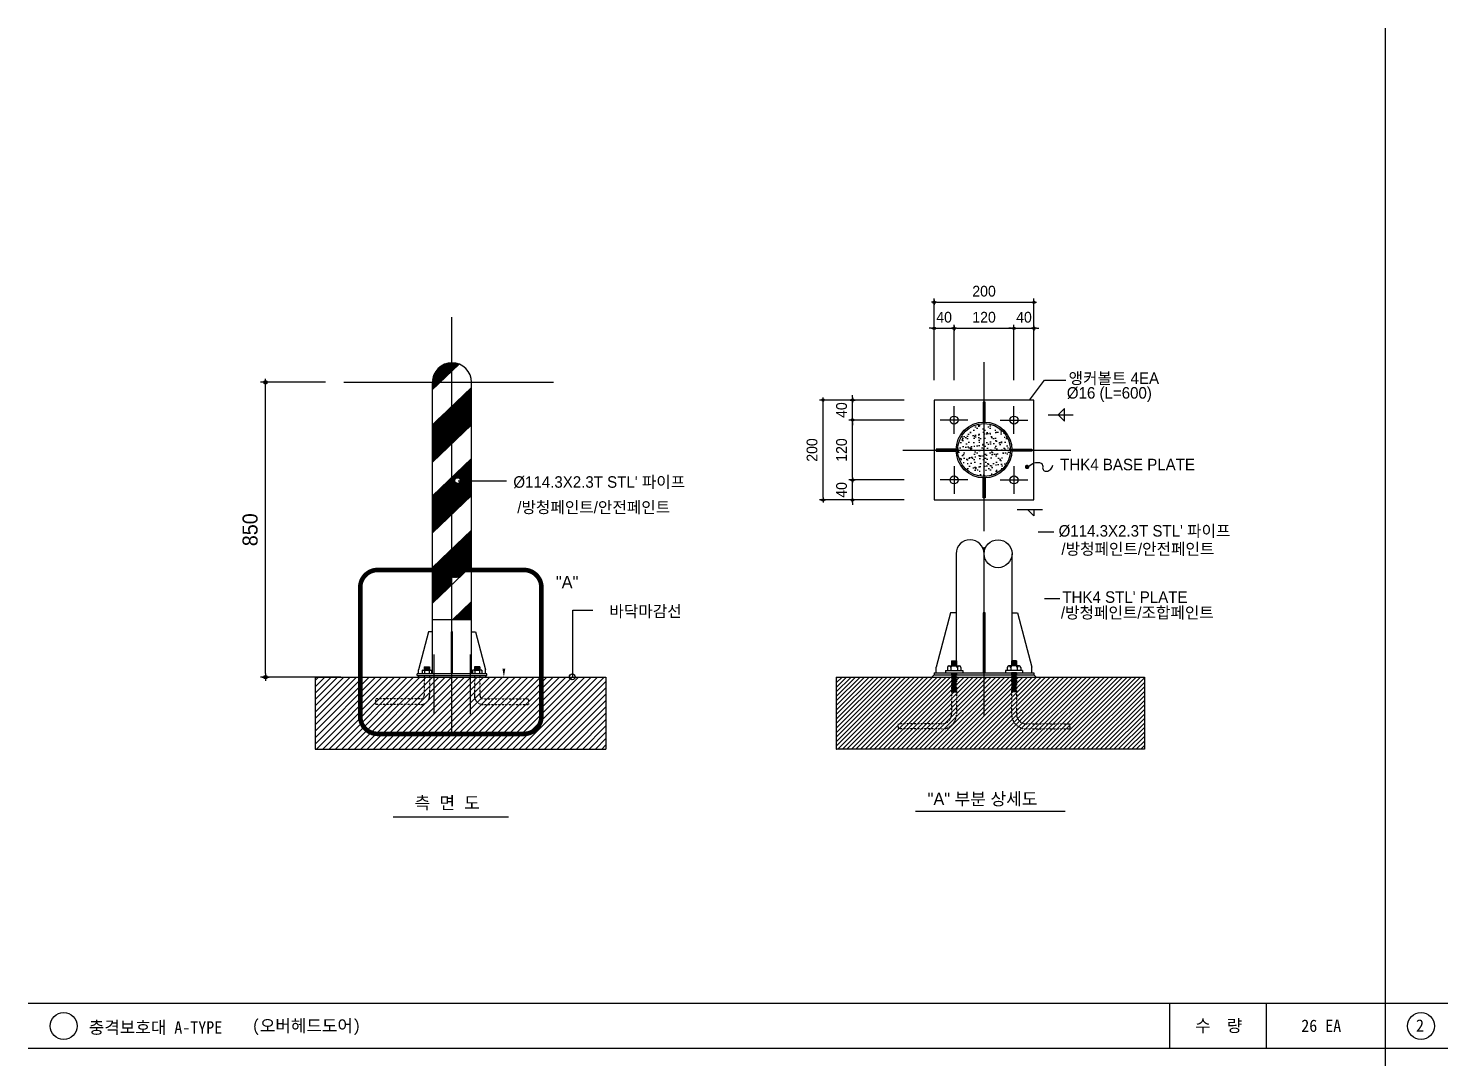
# Model space of a CAD drawing. Header units: millimetres. Extents: x 252735598 to 254973116, y 504272514 to 504550014.
# Drawn here: x 254814767 to 254890234, y 504326450 to 504381514 of the extents above; entities that cross this region are included whole.
import ezdxf
from ezdxf.enums import TextEntityAlignment as Align

# ---------------------------------------------------------------- set-up
doc = ezdxf.new("R2010")
doc.units = ezdxf.units.MM
for name, pattern in [('CEN2', [22.5, 20, -1, 0.5, -1]), ('HID1', [2, 1, -1]), ('HIDDEN', [2, 1, -1])]:
    doc.linetypes.add(name, pattern=pattern)
for name, color, linetype in [('3', 3, 'Continuous'), ('CENT', 1, 'CEN2'), ('COL', 2, 'Continuous'), ('CON', 1, 'Continuous'), ('DIM', 7, 'Continuous'), ('HANG', 4, 'Continuous'), ('HAT', 8, 'Continuous'), ('HATCH', 8, 'Continuous'), ('LEADER', 7, 'Continuous'), ('SYMBOL', 7, 'Continuous'), ('TE3', 3, 'Continuous'), ('TEX', 7, 'Continuous'), ('text-1', 3, 'Continuous'), ('TITLE', 7, 'Continuous')]:
    doc.layers.add(name, color=color, linetype=linetype)
doc.styles.add('JAS(HY울릉도M)', font='')
doc.styles.add('울릉도L', font='')
doc.styles.add('울릉도M', font='')
doc.styles.get('JAS(HY울릉도M)').set_extended_font_data('Dotum')
doc.styles.get('울릉도L').set_extended_font_data('Dotum')
doc.styles.get('울릉도M').set_extended_font_data('DotumChe')
pattern_1 = [(45, (-1075477.35, 514046615.767), (-14.9670936027, 14.9670936027), [])]

# ---------------------------------------------------------------- blocks, each defined once
blk = doc.blocks.new('DDOT')
for p, q in [((-1, 0), (1, 0)), ((0, -1), (0, 1))]:
    blk.add_line(p, q)
for radius in [0.5, 0.25]:
    blk.add_circle((0, 0), radius)

msp = doc.modelspace()

# ---------------------------------------------------------------- hatches: boundary and pattern name
h = msp.add_hatch()
h.set_pattern_fill('ANSI31', color=252, scale=6.666667)
h.set_pattern_definition(pattern_1)
h.paths.add_polyline_path([(254837406.8, 504363639.1, 0.4142136), (254836361.4, 504362593.8), (254836770.9, 504362593.8), (254837406.8, 504363200.9)])
h = msp.add_hatch()
h.set_pattern_fill('ANSI31', color=252, scale=6.666667)
h.set_pattern_definition(pattern_1)
h.paths.add_polyline_path([(254838452.1, 504350873.8), (254837448.3, 504349915.4), (254838452.1, 504349915.4)])
h.paths.add_polyline_path([(254837406.8, 504352171.2), (254836361.4, 504352171.2), (254836361.4, 504350792.3), (254837406.8, 504351790.3)])
h.paths.add_polyline_path([(254837406.8, 504353704.8), (254836361.4, 504352706.8), (254836361.4, 504352171.2), (254837406.8, 504352171.2)])
h.paths.add_polyline_path([(254838452.1, 504353260.5), (254838452.1, 504354702.9), (254837406.8, 504353704.8), (254837406.8, 504352171.2), (254837805.7, 504352171.2), (254838452.1, 504352788.3)])
h.paths.add_polyline_path([(254837406.8, 504357533.9), (254836361.4, 504356535.9), (254836361.4, 504354544.8), (254837406.8, 504355542.8)])
h.paths.add_polyline_path([(254838452.1, 504356540.8), (254838452.1, 504357326.4), (254837858.7, 504357326.4, -0.9458594), (254837553.1, 504357343.4, -1.0572396), (254837858.7, 504357326.4), (254838452.1, 504357326.4), (254838452.1, 504358531.9), (254837406.8, 504357533.9), (254837406.8, 504355542.8)])
h.paths.add_polyline_path([(254837406.8, 504361324.7), (254836361.4, 504360326.6), (254836361.4, 504358335.5), (254837406.8, 504359333.6)])
h.paths.add_polyline_path([(254838452.1, 504362322.7), (254837406.8, 504361324.7), (254837406.8, 504359333.6), (254838452.1, 504360331.6)])
h.paths.add_polyline_path([(254837406.8, 504363200.9), (254837406.8, 504363639.1, 0.4142136), (254836361.4, 504362593.8), (254836770.9, 504362593.8)], flags=17)
h.paths.add_polyline_path([(254837789.7, 504363566.5, 0.0940341), (254837406.8, 504363639.1), (254837406.8, 504363200.9)])
h.paths.add_polyline_path([(254837406.8, 504363200.9), (254837406.8, 504363639.1, 0.4142164), (254836361.4, 504362593.8), (254836361.4, 504362202.9)])
at = {"layer": 'HATCH'}
h = msp.add_hatch(dxfattribs=at)
h.set_pattern_fill('ANSI31', color=253, scale=1914.529923, style=0)
h.set_pattern_definition([(45, (-199043468.82, 757944088.34), (-169.22213643, 169.22213643), [])])
h.paths.add_polyline_path([(254830097.1, 504342992.7), (254845630.5, 504342992.7), (254845630.5, 504346839.1), (254830097.1, 504346839.1)])
h = msp.add_hatch(dxfattribs=at)
h.set_pattern_fill('ANSI31', color=253, scale=1367.521374, style=0)
h.set_pattern_definition([(45, (-69362695.28, 685487968.83), (-120.872954595, 120.872954595), [])])
h.paths.add_polyline_path([(254857941.2, 504346839.1), (254874401.9, 504346839.1), (254874401.9, 504342989.3), (254857941.2, 504342989.3)])
at = {"layer": 'TE3'}
h = msp.add_hatch(dxfattribs=at)
h.set_pattern_fill('AR-SAND', color=256, scale=222.222223, style=0)
h.set_pattern_definition([(37.5, (254894088.7, 504175405.23), (-13.9985, 428.18306), [0, -337.7778, 0, -377.7778, 0, -361.1111]), (7.5, (254894088.7, 504175405.2), (393.2837, 627.1436), [0, -182.2222, 0, -304.44445, 0, -116.66667]), (327.5, (254893815.36, 504175405.23), (692.0315, 1.2576), [0, -111.1111, 0, -400, 0, -522.2222]), (317.5, (254893815.36, 504175405.2), (668.0281, 195.039), [0, -55.55556, 0, -262.2222, 0, -300])])
h.paths.add_polyline_path([(254865833.6, 504358977.2), (254865833.6, 504360390.5, 0.4142136), (254864420.3, 504358977.2)])
h.paths.add_polyline_path([(254865833.6, 504358977.2), (254867246.9, 504358977.2, 0.4142136), (254865833.6, 504360390.5)])
h.paths.add_polyline_path([(254865833.6, 504358977.2), (254865833.6, 504357563.9, 0.4142136), (254867246.9, 504358977.2)])
h.paths.add_polyline_path([(254865833.6, 504358977.2), (254864420.3, 504358977.2, 0.4142136), (254865833.6, 504357563.9)])

# ---------------------------------------------------------------- linework, layer by layer
for p, q in [((254836361.4, 504362202.9, 3333.3), (254837789.7, 504363566.5, 3333.3)), ((254836361.4, 504360326.6, 3333.3), (254838452.1, 504362322.7, 3333.3)), ((254865886.9, 504361537.2, 3333.3), (254865780.3, 504361537.2, 3333.3)), ((254865780.3, 504361537.2, 3333.3), (254865780.3, 504360469.6, 3333.3)), ((254865886.9, 504360469.6, 3333.3), (254865886.9, 504361537.2, 3333.3)), ((254836361.4, 504358335.5, 3333.3), (254838452.1, 504360331.6, 3333.3)), ((254863273.6, 504359030.5, 3333.3), (254863273.6, 504358923.9, 3333.3)), ((254864341.2, 504359030.5, 3333.3), (254863273.6, 504359030.5, 3333.3)), ((254863273.6, 504358923.9, 3333.3), (254864341.2, 504358923.9, 3333.3)), ((254867326, 504359030.5, 3333.3), (254868393.6, 504359030.5, 3333.3)), ((254868393.6, 504358923.9, 3333.3), (254867326, 504358923.9, 3333.3)), ((254868393.6, 504359030.5, 3333.3), (254868393.6, 504358923.9, 3333.3)), ((254836361.4, 504356535.9, 3333.3), (254838452.1, 504358531.9, 3333.3)), ((254865780.3, 504356417.2, 3333.3), (254865780.3, 504357484.8, 3333.3)), ((254865886.9, 504357484.8, 3333.3), (254865886.9, 504356417.2, 3333.3)), ((254836361.4, 504354544.8, 3333.3), (254838452.1, 504356540.8, 3333.3)), ((254865886.9, 504356417.2, 3333.3), (254865780.3, 504356417.2, 3333.3)), ((254836361.4, 504352706.8, 3333.3), (254838452.1, 504354702.9, 3333.3)), ((254836361.4, 504350792.3, 3333.3), (254838452.1, 504352788.3, 3333.3)), ((254864340.3, 504353435.7, 3333.3), (254864340.3, 504347705.4, 3333.3)), ((254867326.9, 504353435.7, 3333.3), (254867326.9, 504347705.4, 3333.3)), ((254837448.3, 504349915.4, 3333.3), (254838452.1, 504350873.8, 3333.3)), ((254836361.4, 504349915.4, 3333.3), (254838452.1, 504349915.4, 3333.3)), ((254864038.6, 504350279.1, 3333.3), (254863273.6, 504347380.8, 3333.3)), ((254864340.3, 504350279.1, 3333.3), (254864038.6, 504350279.1, 3333.3)), ((254864340.3, 504350279.1, 3333.3), (254864340.3, 504347705.4, 3333.3)), ((254865886.9, 504350279.1, 3333.3), (254865780.3, 504350279.1, 3333.3)), ((254865780.3, 504350279.1, 3333.3), (254865780.3, 504347079.1, 3333.3)), ((254865886.9, 504347079.1, 3333.3), (254865886.9, 504350279.1, 3333.3)), ((254867326.9, 504350279.1, 3333.3), (254867628.6, 504350279.1, 3333.3)), ((254867628.6, 504350279.1, 3333.3), (254868393.6, 504347380.8, 3333.3)), ((254836150.2, 504349258.3, 3333.3), (254835614.8, 504347229.5, 3333.3)), ((254836361.4, 504349258.3, 3333.3), (254836150.2, 504349258.3, 3333.3)), ((254837376.9, 504347018.3, 3333.3), (254837376.9, 504349258.3, 3333.3)), ((254837376.9, 504349258.3, 3333.3), (254837436.6, 504349258.3, 3333.3)), ((254837436.6, 504349258.3, 3333.3), (254837376.9, 504349258.3, 3333.3)), ((254837436.6, 504347018.3, 3333.3), (254837436.6, 504349258.3, 3333.3)), ((254838452.1, 504349258.3, 3333.3), (254838663.3, 504349258.3, 3333.3)), ((254838663.3, 504349258.3, 3333.3), (254839198.8, 504347229.5, 3333.3)), ((254839273.4, 504347018.3, 3333.3), (254835540.1, 504347018.3, 3333.3)), ((254835540.1, 504346928.7, 3333.3), (254835540.1, 504347018.3, 3333.3)), ((254835540.1, 504346928.7, 3333.3), (254839273.4, 504346928.7, 3333.3)), ((254835614.8, 504347018.3, 3333.3), (254835614.8, 504347229.5, 3333.3)), ((254835614.8, 504346928.7, 3333.3), (254835614.8, 504346839.1, 3333.3)), ((254835807.2, 504347209.7, 3333.3), (254835807.2, 504347018.3, 3333.3)), ((254835807.2, 504347209.7, 3333.3), (254836318.4, 504347209.7, 3333.3)), ((254835913.4, 504347391.7, 3333.3), (254836212.1, 504347391.7, 3333.3)), ((254835913.4, 504347391.7, 3333.3), (254835913.4, 504347209.7, 3333.3)), ((254835935, 504347172.3, 3333.3), (254835935, 504347018.3, 3333.3)), ((254836153.2, 504347209.7, 3333.3), (254835972.3, 504347209.7, 3333.3)), ((254836190.6, 504347172.3, 3333.3), (254836190.6, 504347018.3, 3333.3)), ((254836212.1, 504347391.7, 3333.3), (254836212.1, 504347209.7, 3333.3)), ((254836318.4, 504347209.7, 3333.3), (254836318.4, 504347018.3, 3333.3)), ((254839006.4, 504347209.7, 3333.3), (254838495.2, 504347209.7, 3333.3)), ((254838495.2, 504347209.7, 3333.3), (254838495.2, 504347018.3, 3333.3)), ((254838601.4, 504347391.7, 3333.3), (254838601.4, 504347209.7, 3333.3)), ((254838900.1, 504347391.7, 3333.3), (254838601.4, 504347391.7, 3333.3)), ((254838623, 504347172.3, 3333.3), (254838623, 504347018.3, 3333.3)), ((254838660.3, 504347209.7, 3333.3), (254838841.2, 504347209.7, 3333.3)), ((254838878.6, 504347172.3, 3333.3), (254838878.6, 504347018.3, 3333.3)), ((254838900.1, 504347391.7, 3333.3), (254838900.1, 504347209.7, 3333.3)), ((254839006.4, 504347209.7, 3333.3), (254839006.4, 504347018.3, 3333.3)), ((254839198.8, 504347018.3, 3333.3), (254839198.8, 504347229.5, 3333.3)), ((254839198.8, 504346928.7, 3333.3), (254839198.8, 504346839.1, 3333.3)), ((254839273.4, 504346928.7, 3333.3), (254839273.4, 504347018.3, 3333.3)), ((254863166.9, 504346972.5, 3333.3), (254863041.8, 504346839.1, 3333.3)), ((254863166.9, 504347079.1, 3333.3), (254868500.3, 504347079.1, 3333.3)), ((254863166.9, 504347079.1, 3333.3), (254863166.9, 504346972.5, 3333.3)), ((254863166.9, 504346972.5, 3333.3), (254868500.3, 504346972.5, 3333.3)), ((254863273.6, 504347079.1, 3333.3), (254863273.6, 504347380.8, 3333.3)), ((254865780.3, 504347380.8, 3333.3), (254865886.9, 504347380.8, 3333.3)), ((254868393.6, 504347079.1, 3333.3), (254868393.6, 504347380.8, 3333.3)), ((254868500.3, 504347079.1, 3333.3), (254868500.3, 504346972.5, 3333.3)), ((254868500.3, 504346972.5, 3333.3), (254868625.4, 504346839.1, 3333.3))]:
    msp.add_line(p, q)
at = {"linetype": 'Continuous'}
for p, q in [((254864100.3, 504347705.4, 3333.3), (254864100.3, 504347438.7, 3333.3)), ((254864100.3, 504347705.4, 3333.3), (254864366.9, 504347705.4, 3333.3)), ((254864366.9, 504347705.4, 3333.3), (254864366.9, 504347438.7, 3333.3)), ((254867300.3, 504347705.4, 3333.3), (254867300.3, 504347438.7, 3333.3)), ((254867566.9, 504347705.4, 3333.3), (254867300.3, 504347705.4, 3333.3)), ((254867566.9, 504347705.4, 3333.3), (254867566.9, 504347438.7, 3333.3)), ((254863775.7, 504347189.5, 3333.3), (254864691.5, 504347189.5, 3333.3)), ((254863775.7, 504347189.5, 3333.3), (254863775.7, 504347109.5, 3333.3)), ((254863873.1, 504347358.7, 3333.3), (254863873.1, 504347189.5, 3333.3)), ((254863953.1, 504347438.7, 3333.3), (254864514.1, 504347438.7, 3333.3)), ((254864060.7, 504347438.7, 3333.3), (254864060.7, 504347189.5, 3333.3)), ((254864406.5, 504347438.7, 3333.3), (254864406.5, 504347189.5, 3333.3)), ((254864594.1, 504347358.7, 3333.3), (254864594.1, 504347189.5, 3333.3)), ((254864691.5, 504347189.5, 3333.3), (254864691.5, 504347109.5, 3333.3)), ((254866975.7, 504347189.5, 3333.3), (254866975.7, 504347109.5, 3333.3)), ((254867891.5, 504347189.5, 3333.3), (254866975.7, 504347189.5, 3333.3)), ((254867073.1, 504347358.7, 3333.3), (254867073.1, 504347189.5, 3333.3)), ((254867714.1, 504347438.7, 3333.3), (254867153.1, 504347438.7, 3333.3)), ((254867260.7, 504347438.7, 3333.3), (254867260.7, 504347189.5, 3333.3)), ((254867606.5, 504347438.7, 3333.3), (254867606.5, 504347189.5, 3333.3)), ((254867794.1, 504347358.7, 3333.3), (254867794.1, 504347189.5, 3333.3)), ((254867891.5, 504347189.5, 3333.3), (254867891.5, 504347109.5, 3333.3))]:
    msp.add_line(p, q, dxfattribs=at)
at = {"color": 9, "linetype": 'Continuous'}
for p, q in [((254864100.3, 504347648.6, 3333.3), (254864366.9, 504347648.6, 3333.3)), ((254864100.3, 504347591.8, 3333.3), (254864366.9, 504347591.8, 3333.3)), ((254864100.3, 504347535.1, 3333.3), (254864366.9, 504347535.1, 3333.3)), ((254864100.3, 504347478.3, 3333.3), (254864366.9, 504347478.3, 3333.3)), ((254867566.9, 504347648.6, 3333.3), (254867300.3, 504347648.6, 3333.3)), ((254867566.9, 504347591.8, 3333.3), (254867300.3, 504347591.8, 3333.3)), ((254867566.9, 504347535.1, 3333.3), (254867300.3, 504347535.1, 3333.3)), ((254867566.9, 504347478.3, 3333.3), (254867300.3, 504347478.3, 3333.3)), ((254864100.3, 504347079.1, 3333.3), (254864366.9, 504347079.1, 3333.3)), ((254864100.3, 504347022.4, 3333.3), (254864366.9, 504347022.4, 3333.3)), ((254864100.3, 504346965.6, 3333.3), (254864366.9, 504346965.6, 3333.3)), ((254864100.3, 504346908.8, 3333.3), (254864366.9, 504346908.8, 3333.3)), ((254864100.3, 504346852.1, 3333.3), (254864366.9, 504346852.1, 3333.3)), ((254864100.3, 504346795.3, 3333.3), (254864366.9, 504346795.3, 3333.3)), ((254864100.3, 504346738.5, 3333.3), (254864366.9, 504346738.5, 3333.3)), ((254867566.9, 504347079.1, 3333.3), (254867300.3, 504347079.1, 3333.3)), ((254867566.9, 504347022.4, 3333.3), (254867300.3, 504347022.4, 3333.3)), ((254867566.9, 504346965.6, 3333.3), (254867300.3, 504346965.6, 3333.3)), ((254867566.9, 504346908.8, 3333.3), (254867300.3, 504346908.8, 3333.3)), ((254867566.9, 504346852.1, 3333.3), (254867300.3, 504346852.1, 3333.3)), ((254867566.9, 504346795.3, 3333.3), (254867300.3, 504346795.3, 3333.3)), ((254867566.9, 504346738.5, 3333.3), (254867300.3, 504346738.5, 3333.3)), ((254864100.3, 504346681.8, 3333.3), (254864366.9, 504346681.8, 3333.3)), ((254864100.3, 504346625, 3333.3), (254864366.9, 504346625, 3333.3)), ((254864100.3, 504346568.2, 3333.3), (254864366.9, 504346568.2, 3333.3)), ((254864100.3, 504346511.5, 3333.3), (254864366.9, 504346511.5, 3333.3)), ((254864100.3, 504346454.7, 3333.3), (254864366.9, 504346454.7, 3333.3)), ((254864100.3, 504346397.9, 3333.3), (254864366.9, 504346397.9, 3333.3)), ((254864100.3, 504346341.2, 3333.3), (254864366.9, 504346341.2, 3333.3)), ((254864100.3, 504346284.4, 3333.3), (254864366.9, 504346284.4, 3333.3)), ((254864100.3, 504346227.6, 3333.3), (254864366.9, 504346227.6, 3333.3)), ((254864100.3, 504346170.8, 3333.3), (254864366.9, 504346170.8, 3333.3)), ((254864100.3, 504346114.1, 3333.3), (254864366.9, 504346114.1, 3333.3)), ((254864100.3, 504346057.3, 3333.3), (254864366.9, 504346057.3, 3333.3)), ((254867566.9, 504346681.8, 3333.3), (254867300.3, 504346681.8, 3333.3)), ((254867566.9, 504346625, 3333.3), (254867300.3, 504346625, 3333.3)), ((254867566.9, 504346568.2, 3333.3), (254867300.3, 504346568.2, 3333.3)), ((254867566.9, 504346511.5, 3333.3), (254867300.3, 504346511.5, 3333.3)), ((254867566.9, 504346454.7, 3333.3), (254867300.3, 504346454.7, 3333.3)), ((254867566.9, 504346397.9, 3333.3), (254867300.3, 504346397.9, 3333.3)), ((254867566.9, 504346341.2, 3333.3), (254867300.3, 504346341.2, 3333.3)), ((254867566.9, 504346284.4, 3333.3), (254867300.3, 504346284.4, 3333.3)), ((254867566.9, 504346227.6, 3333.3), (254867300.3, 504346227.6, 3333.3)), ((254867566.9, 504346170.8, 3333.3), (254867300.3, 504346170.8, 3333.3)), ((254867566.9, 504346114.1, 3333.3), (254867300.3, 504346114.1, 3333.3)), ((254867566.9, 504346057.3, 3333.3), (254867300.3, 504346057.3, 3333.3))]:
    msp.add_line(p, q, dxfattribs=at)
at = {"linetype": 'HIDDEN'}
for p, q in [((254835913.4, 504346928.7, 3333.3), (254835913.4, 504345853.5, 3333.3)), ((254836212.1, 504346928.7, 3333.3), (254836212.1, 504345853.5, 3333.3)), ((254838601.4, 504346928.7, 3333.3), (254838601.4, 504345853.5, 3333.3)), ((254838900.1, 504346928.7, 3333.3), (254838900.1, 504345853.5, 3333.3)), ((254835734.2, 504345674.3, 3333.3), (254833319.4, 504345674.3, 3333.3)), ((254833319.4, 504345674.3, 3333.3), (254833319.4, 504345375.7, 3333.3)), ((254835734.2, 504345375.7, 3333.3), (254833319.4, 504345375.7, 3333.3)), ((254839079.3, 504345674.3, 3333.3), (254841494.1, 504345674.3, 3333.3)), ((254839079.3, 504345375.7, 3333.3), (254841494.1, 504345375.7, 3333.3)), ((254841494.1, 504345674.3, 3333.3), (254841494.1, 504345375.7, 3333.3))]:
    msp.add_line(p, q, dxfattribs=at)
at = {"linetype": 'HID1'}
for p, q in [((254864100.3, 504347079.1, 3333.3), (254864100.3, 504344872.7, 3333.3)), ((254864366.9, 504347079.1, 3333.3), (254864366.9, 504344872.7, 3333.3)), ((254867300.3, 504347079.1, 3333.3), (254867300.3, 504344872.7, 3333.3)), ((254867566.9, 504347079.1, 3333.3), (254867566.9, 504344872.7, 3333.3)), ((254863566.9, 504344339.4, 3333.3), (254861246, 504344339.4, 3333.3)), ((254861246, 504344339.4, 3333.3), (254861246, 504344072.7, 3333.3)), ((254863566.9, 504344072.7, 3333.3), (254861246, 504344072.7, 3333.3)), ((254868100.3, 504344339.4, 3333.3), (254870421.2, 504344339.4, 3333.3)), ((254868100.3, 504344072.7, 3333.3), (254870421.2, 504344072.7, 3333.3)), ((254870421.2, 504344339.4, 3333.3), (254870421.2, 504344072.7, 3333.3))]:
    msp.add_line(p, q, dxfattribs=at)
at = {"elevation": 3333.3}
msp.add_lwpolyline([(254868500.3, 504361643.9), (254863166.9, 504361643.9), (254863166.9, 504356310.5), (254868500.3, 504356310.5), (254868500.3, 504361643.9)], dxfattribs=at)
for centre, radius in [((254864233.6, 504360577.2, 3333.3), 213.3), ((254865833.6, 504358977.2, 3333.3), 1493.3), ((254865833.6, 504358977.2, 3333.3), 1413.3), ((254867433.6, 504360577.2, 3333.3), 213.3), ((254864233.6, 504357377.2, 3333.3), 213.3), ((254867433.6, 504357377.2, 3333.3), 213.3), ((254866580.3, 504353435.7, 3333.3), 746.7)]:
    msp.add_circle(centre, radius)
for centre, radius, start, end in [((254865086.9, 504353435.7, 3333.3), 746.7, 0, 180), ((254835844.5, 504347172.3, 3333.3), 37.3, 90, 180), ((254835897.6, 504347172.3, 3333.3), 37.3, 0, 90), ((254835972.3, 504347172.3, 3333.3), 37.3, 90, 180), ((254836153.2, 504347172.3, 3333.3), 37.3, 0, 90), ((254836227.9, 504347172.3, 3333.3), 37.3, 90, 180), ((254836281, 504347172.3, 3333.3), 37.3, 0, 90), ((254838532.5, 504347172.3, 3333.3), 37.3, 90, 180), ((254838585.6, 504347172.3, 3333.3), 37.3, 0, 90), ((254838660.3, 504347172.3, 3333.3), 37.3, 90, 180), ((254838841.2, 504347172.3, 3333.3), 37.3, 0, 90), ((254838915.9, 504347172.3, 3333.3), 37.3, 90, 180), ((254838969, 504347172.3, 3333.3), 37.3, 0, 90)]:
    msp.add_arc(centre, radius, start, end)
at = {"linetype": 'Continuous'}
for centre, start, end in [((254863953.1, 504347358.7, 3333.3), 90, 180), ((254863980.7, 504347358.7, 3333.3), 0, 90), ((254864140.7, 504347358.7, 3333.3), 90, 180), ((254864326.5, 504347358.7, 3333.3), 0, 90), ((254864486.5, 504347358.7, 3333.3), 90, 180), ((254864514.1, 504347358.7, 3333.3), 0, 90), ((254867153.1, 504347358.7, 3333.3), 90, 180), ((254867180.7, 504347358.7, 3333.3), 0, 90), ((254867340.7, 504347358.7, 3333.3), 90, 180), ((254867526.5, 504347358.7, 3333.3), 0, 90), ((254867686.5, 504347358.7, 3333.3), 90, 180), ((254867714.1, 504347358.7, 3333.3), 0, 90)]:
    msp.add_arc(centre, 80, start, end, dxfattribs=at)
at = {"linetype": 'HIDDEN'}
for centre, radius, start, end in [((254835734.2, 504345853.5, 3333.3), 179.2, 270, 0), ((254835734.2, 504345853.5, 3333.3), 477.9, 270, 0), ((254839079.3, 504345853.5, 3333.3), 477.9, 180, 270), ((254839079.3, 504345853.5, 3333.3), 179.2, 180, 270)]:
    msp.add_arc(centre, radius, start, end, dxfattribs=at)
at = {"linetype": 'HID1'}
for centre, radius, start, end in [((254863566.9, 504344872.7, 3333.3), 800, 270, 0), ((254863566.9, 504344872.7, 3333.3), 533.3, 270, 0), ((254868100.3, 504344872.7, 3333.3), 800, 180, 270), ((254868100.3, 504344872.7, 3333.3), 533.3, 180, 270)]:
    msp.add_arc(centre, radius, start, end, dxfattribs=at)
at = {"layer": '3'}
for p, q in [((254830097.1, 504346839.1, 3333.3), (254845630.5, 504346839.1, 3333.3)), ((254857941.2, 504346839.1, 3333.3), (254874401.9, 504346839.1, 3333.3))]:
    msp.add_line(p, q, dxfattribs=at)
at = {"layer": 'CENT'}
for p, q in [((254837406.8, 504343911.6, 3333.3), (254837406.8, 504366083.2, 3333.3)), ((254865833.6, 504354646.9, 3333.3), (254865833.6, 504363662.9, 3333.3)), ((254831626.5, 504362593.8, 3333.3), (254842828.7, 504362593.8, 3333.3)), ((254864233.6, 504359840.7, 3333.3), (254864233.6, 504361313.7, 3333.3)), ((254867433.6, 504359840.7, 3333.3), (254867433.6, 504361313.7, 3333.3)), ((254864970.1, 504360577.2, 3333.3), (254863497.1, 504360577.2, 3333.3)), ((254866697.1, 504360577.2, 3333.3), (254868170.1, 504360577.2, 3333.3)), ((254861492.4, 504358977.2, 3333.3), (254870467.3, 504358977.2, 3333.3)), ((254864233.6, 504358113.7, 3333.3), (254864233.6, 504356640.7, 3333.3)), ((254867433.6, 504358113.7, 3333.3), (254867433.6, 504356640.7, 3333.3)), ((254864970.1, 504357377.2, 3333.3), (254863497.1, 504357377.2, 3333.3)), ((254866697.1, 504357377.2, 3333.3), (254868170.1, 504357377.2, 3333.3)), ((254865833.6, 504344768.8, 3333.3), (254865833.6, 504353784.8, 3333.3)), ((254836436.1, 504348050.7, 3333.3), (254836436.1, 504344863.1, 3333.3)), ((254838377.4, 504348050.7, 3333.3), (254838377.4, 504344863.1, 3333.3))]:
    msp.add_line(p, q, dxfattribs=at)
at = {"layer": 'COL'}
for centre in [(254816660.9, 504328198.7, 3333.3), (254889181, 504328198.7, 3333.3)]:
    msp.add_circle(centre, 720, dxfattribs=at)
at = {"layer": 'CON'}
for p, q in [((254834272.3, 504339381.1, 3333.3), (254840416.8, 504339381.1, 3333.3)), ((254862171.3, 504339670.9, 3333.3), (254870175.2, 504339670.9, 3333.3))]:
    msp.add_line(p, q, dxfattribs=at)
at = {"layer": 'DIM', "color": 7}
for p, q in [((254863166.9, 504362718.3, 3333.3), (254863166.9, 504367065.4, 3333.3)), ((254868500.3, 504362718.3, 3333.3), (254868500.3, 504367065.4, 3333.3)), ((254863300.9, 504366874, 3333.3), (254868366.2, 504366874, 3333.3)), ((254863166.9, 504362718.3, 3333.3), (254863166.9, 504365674.4, 3333.3)), ((254864233.6, 504362718.3, 3333.3), (254864233.6, 504365674.4, 3333.3)), ((254864233.6, 504362718.3, 3333.3), (254864233.6, 504365674.4, 3333.3)), ((254867433.6, 504362718.3, 3333.3), (254867433.6, 504365674.4, 3333.3)), ((254867433.6, 504362718.3, 3333.3), (254867433.6, 504365674.4, 3333.3)), ((254868500.3, 504362718.3, 3333.3), (254868500.3, 504365674.4, 3333.3)), ((254863032.9, 504365482.9, 3333.3), (254862898.9, 504365482.9, 3333.3)), ((254863166.9, 504365482.9, 3333.3), (254864233.6, 504365482.9, 3333.3)), ((254864367.6, 504365482.9, 3333.3), (254864501.6, 504365482.9, 3333.3)), ((254864367.6, 504365482.9, 3333.3), (254867299.6, 504365482.9, 3333.3)), ((254867299.6, 504365482.9, 3333.3), (254867165.6, 504365482.9, 3333.3)), ((254867433.6, 504365482.9, 3333.3), (254868500.3, 504365482.9, 3333.3)), ((254868634.3, 504365482.9, 3333.3), (254868768.3, 504365482.9, 3333.3)), ((254830655.3, 504362593.8, 3333.3), (254827176.6, 504362593.8, 3333.3)), ((254827444.6, 504347026.8, 3333.3), (254827444.6, 504362406.2, 3333.3)), ((254858808.2, 504361777.9, 3333.3), (254858808.2, 504361911.9, 3333.3)), ((254861572.9, 504361643.9, 3333.3), (254857039.5, 504361643.9, 3333.3)), ((254857231, 504356444.6, 3333.3), (254857231, 504361509.8, 3333.3)), ((254861572.9, 504361643.9, 3333.3), (254858616.8, 504361643.9, 3333.3)), ((254858808.2, 504360577.2, 3333.3), (254858808.2, 504361643.9, 3333.3)), ((254861572.9, 504360577.2, 3333.3), (254858616.8, 504360577.2, 3333.3)), ((254861572.9, 504360577.2, 3333.3), (254858616.8, 504360577.2, 3333.3)), ((254858808.2, 504360443.2, 3333.3), (254858808.2, 504360309.2, 3333.3)), ((254858808.2, 504357511.2, 3333.3), (254858808.2, 504360443.2, 3333.3)), ((254861572.9, 504357377.2, 3333.3), (254858616.8, 504357377.2, 3333.3)), ((254861572.9, 504357377.2, 3333.3), (254858616.8, 504357377.2, 3333.3)), ((254858808.2, 504357511.2, 3333.3), (254858808.2, 504357645.2, 3333.3)), ((254858808.2, 504356310.5, 3333.3), (254858808.2, 504357377.2, 3333.3)), ((254861572.9, 504356310.5, 3333.3), (254857039.5, 504356310.5, 3333.3)), ((254861572.9, 504356310.5, 3333.3), (254858616.8, 504356310.5, 3333.3)), ((254858808.2, 504356176.5, 3333.3), (254858808.2, 504356042.5, 3333.3)), ((254831464.4, 504346839.1, 3333.3), (254827176.6, 504346839.1, 3333.3))]:
    msp.add_line(p, q, dxfattribs=at)
at = {"layer": 'DIM'}
msp.add_line((254868255.6, 504361643.9, 3333.3), (254869071.2, 504362702.1, 3333.3), dxfattribs=at)
at = {"layer": 'HANG', "color": 4, "linetype": 'HID1', "ltscale": 0.5, "const_width": 245.1, "elevation": 3333.3}
msp.add_lwpolyline([(254832504.7, 504351634.5), (254832504.7, 504344741.2, 0.4142136), (254833438.1, 504343807.8), (254841251, 504343807.8, 0.4142136), (254842184.4, 504344741.2), (254842184.4, 504351634.5, 0.4142136), (254841251, 504352567.8), (254833438.1, 504352567.8, 0.4142136)], format="xyb", close=True, dxfattribs=at)
at = {"layer": 'HAT'}
for p, q in [((254835913.4, 504347364.1, 3333.3), (254836212.1, 504347364.1, 3333.3)), ((254835913.4, 504347336.6, 3333.3), (254836212.1, 504347336.6, 3333.3)), ((254835913.4, 504347309.1, 3333.3), (254836212.1, 504347309.1, 3333.3)), ((254835913.4, 504347281.5, 3333.3), (254836212.1, 504347281.5, 3333.3)), ((254835913.4, 504347254, 3333.3), (254836212.1, 504347254, 3333.3)), ((254835913.4, 504347226.4, 3333.3), (254836212.1, 504347226.4, 3333.3)), ((254838900.1, 504347364.1, 3333.3), (254838601.4, 504347364.1, 3333.3)), ((254838900.1, 504347336.6, 3333.3), (254838601.4, 504347336.6, 3333.3)), ((254838900.1, 504347309.1, 3333.3), (254838601.4, 504347309.1, 3333.3)), ((254838900.1, 504347281.5, 3333.3), (254838601.4, 504347281.5, 3333.3)), ((254838900.1, 504347254, 3333.3), (254838601.4, 504347254, 3333.3)), ((254838900.1, 504347226.4, 3333.3), (254838601.4, 504347226.4, 3333.3))]:
    msp.add_line(p, q, dxfattribs=at)
at = {"layer": 'HATCH', "color": 253}
for p, q in [((254887286.7, 504272514.2, 3333.3), (254887286.7, 504381514.2, 3333.3)), ((254830097.1, 504346839.1, 3333.3), (254830097.1, 504342992.7, 3333.3)), ((254845630.5, 504346839.1, 3333.3), (254845630.5, 504342992.7, 3333.3)), ((254857941.2, 504346839.1, 3333.3), (254857941.2, 504342992.7, 3333.3)), ((254874401.9, 504346839.1, 3333.3), (254874401.9, 504342989.3, 3333.3)), ((254830101.9, 504342987.9, 3333.3), (254845625.8, 504342987.9, 3333.3)), ((254874401.9, 504342989.3, 3333.3), (254857944.6, 504342989.3, 3333.3)), ((254814766.5, 504329414.2, 3333.3), (254959566.5, 504329414.2, 3333.3)), ((254875734.5, 504329414.2, 3333.3), (254875735, 504327014.2, 3333.3)), ((254880913.9, 504329414.2, 3333.3), (254880914.3, 504327014.2, 3333.3)), ((254814766.5, 504327014.2, 3333.3), (254959566.5, 504327014.2, 3333.3))]:
    msp.add_line(p, q, dxfattribs=at)
for centre, radius, start, end in [((254830101.9, 504342992.7, 3333.3), 4.79, 180, 270), ((254845625.8, 504342992.7, 3333.3), 4.79, 270, 0), ((254857944.6, 504342992.7, 3333.3), 3.42, 180, 270)]:
    msp.add_arc(centre, radius, start, end, dxfattribs=at)
at = {"layer": 'LEADER'}
for p, q in [((254869071.2, 504362702.1, 3333.3), (254870203.2, 504362702.1, 3333.3)), ((254870131, 504361192.2, 3333.3), (254869791.6, 504360853.1, 3333.3)), ((254870131, 504360514, 3333.3), (254870131, 504361192.2, 3333.3)), ((254869252, 504360853.1, 3333.3), (254870599.2, 504360853.1, 3333.3)), ((254869791.6, 504360853.1, 3333.3), (254870131, 504360514, 3333.3)), ((254837727.7, 504357326.4, 3333.3), (254840317.5, 504357326.4, 3333.3)), ((254867609.7, 504355793.4, 3333.3), (254868956.8, 504355793.4, 3333.3)), ((254868488.6, 504355454.3, 3333.3), (254868149.3, 504355793.4, 3333.3)), ((254868488.6, 504355793.4, 3333.3), (254868488.6, 504355454.3, 3333.3)), ((254868727.4, 504354610.4, 3333.3), (254869555.3, 504354610.4, 3333.3)), ((254869058.1, 504351049.2, 3333.3), (254869885.9, 504351049.2, 3333.3)), ((254843854.7, 504346839.1, 3333.3), (254843854.7, 504350428, 3333.3)), ((254843854.7, 504350428, 3333.3), (254844933.8, 504350428, 3333.3))]:
    msp.add_line(p, q, dxfattribs=at)
at = {"layer": 'LEADER', "elevation": 3333.3}
for points in [[(254867433.6, 504360577.2, 0, 133.3, 0), (254867677.8, 504360894, 0, 0, 0), (254868817.2, 504362372.6, 0, 0, 0), (254868817.2, 504362372.6, 0, 0, 0)], [(254867868.4, 504359057.8, 0, 133.3, 0), (254868112.6, 504359374.6, 0, 0, 0), (254869252, 504360853.1, 0, 0, 0), (254869252, 504360853.1, 0, 0, 0)], [(254866226, 504357588.7, 0, 133.3, 0), (254866470.2, 504357271.9, 0, 0, 0), (254867609.7, 504355793.4, 0, 0, 0), (254867609.7, 504355793.4, 0, 0, 0)], [(254867343.8, 504352815, 0, 133.3, 0), (254867587.9, 504353131.9, 0, 0, 0), (254868727.4, 504354610.4, 0, 0, 0), (254868727.4, 504354610.4, 0, 0, 0)], [(254867674.4, 504349253.9, 0, 133.3, 0), (254867918.6, 504349570.7, 0, 0, 0), (254869058.1, 504351049.2, 0, 0, 0), (254869058.1, 504351049.2, 0, 0, 0)], [(254840176.6, 504346839.1, 0, 149.2, 0), (254840176.6, 504347287.1, 0, 0, 0)]]:
    msp.add_lwpolyline(points, format="xyseb", dxfattribs=at)
at = {"layer": 'LEADER', "const_width": 118.5, "elevation": 3333.3}
msp.add_lwpolyline([(254868074, 504358058.5, -1), (254868188.5, 504358089.2, -1)], format="xyb", close=True, dxfattribs=at)
at = {"layer": 'LEADER'}
msp.add_lwpolyline([(254868162.6, 504358008.5, -0.1633121), (254868442.5, 504358248.8, -0.1950903), (254868745.5, 504358309, -0.5267544), (254868965.6, 504358075.1, 0.5251487), (254869185.5, 504357840.2, 0.1642076), (254869402.1, 504357951.4, 0.1618272), (254869509.5, 504358173.7)], format="xyb", dxfattribs=at)
for centre in [(254837706.4, 504357343.4, 3333.3), (254843833.5, 504346856.2, 3333.3)]:
    msp.add_circle(centre, 153.3, dxfattribs=at)
at = {"layer": 'SYMBOL'}
for p, q in [((254836361.4, 504347018.3, 3333.3), (254836361.4, 504362593.8, 3333.3)), ((254838452.1, 504353260.5, 3333.3), (254838452.1, 504362593.8, 3333.3)), ((254838452.1, 504347018.3, 3333.3), (254838452.1, 504353260.5, 3333.3))]:
    msp.add_line(p, q, dxfattribs=at)
msp.add_arc((254837406.8, 504362593.8, 3333.3), 1045.3, 0, 180, dxfattribs=at)

# ---------------------------------------------------------------- block references
at = {"layer": 'DIM', "color": 7}
for p, xscale, yscale, zscale, rotation in [((254863166.9, 504366874, 3333.3), 134.0170946222426, 134.0170946222426, 134.0170946222426, 180), ((254864233.6, 504365482.9, 3333.3), 134.0170946222426, 134.0170946222426, 134.0170946222426, 180), ((254864233.6, 504365482.9, 3333.3), 134.0170946222426, 134.0170946222426, 134.0170946222426, 180), ((254868500.3, 504365482.9, 3333.3), 134.0170946222426, 134.0170946222426, 134.0170946222426, 180), ((254827444.6, 504362593.8, 3333.3), 187.6239324711396, 187.6239324711396, 187.6239324711396, 90), ((254857231, 504361643.9, 3333.3), 134.0170946222426, 134.0170946222426, 134.0170946222426, 90), ((254858808.2, 504361643.9, 3333.3), 134.0170946222426, 134.0170946222426, 134.0170946222426, 270), ((254858808.2, 504360577.2, 3333.3), 134.0170946222426, 134.0170946222426, 134.0170946222426, 90), ((254858808.2, 504360577.2, 3333.3), 134.0170946222426, 134.0170946222426, 134.0170946222426, 90), ((254858808.2, 504357377.2, 3333.3), 134.0170946222426, 134.0170946222426, 134.0170946222426, 270), ((254858808.2, 504357377.2, 3333.3), 134.0170946222426, 134.0170946222426, 134.0170946222426, 270), ((254857231, 504356310.5, 3333.3), 134.0170946222426, 134.0170946222426, 134.0170946222426, 270), ((254858808.2, 504356310.5, 3333.3), 134.0170946222426, 134.0170946222426, 134.0170946222426, 90), ((254827444.6, 504346839.1, 3333.3), 187.6239324711396, 187.6239324711396, 187.6239324711396, 270)]:
    msp.add_blockref('DDOT', p, dxfattribs=dict(at, xscale=xscale, yscale=yscale, zscale=zscale, rotation=rotation))
at = {"layer": 'DIM', "color": 7, "xscale": 134.0170946222426, "yscale": 134.0170946222426, "zscale": 134.0170946222426}
for p in [(254868500.3, 504366874, 3333.3), (254863166.9, 504365482.9, 3333.3), (254867433.6, 504365482.9, 3333.3), (254867433.6, 504365482.9, 3333.3)]:
    msp.add_blockref('DDOT', p, dxfattribs=at)

# ---------------------------------------------------------------- texts
at = {"layer": 'DIM', "color": 3, "char_height": 574.36, "attachment_point": 5, "style": '울릉도L'}
for s, insert in [('\\A1;200', (254865833.6, 504367460.4, 3333.3)), ('\\A1;40', (254863700.3, 504366069.4, 3333.3)), ('\\A1;120', (254865833.6, 504366069.4, 3333.3)), ('\\A1;40', (254867966.9, 504366069.4, 3333.3))]:
    msp.add_mtext(s, dxfattribs=dict(at, insert=insert))
at = {"layer": 'DIM', "color": 3, "attachment_point": 5, "rotation": 90, "style": '울릉도L'}
for s, insert, char_height in [('\\A1;40', (254858221.8, 504361110.5, 3333.3), 574.36), ('\\A1;200', (254856644.5, 504358977.2, 3333.3), 574.36), ('\\A1;120', (254858221.8, 504358977.2, 3333.3), 574.36), ('\\A1;40', (254858221.8, 504356843.9, 3333.3), 574.36), ('\\A1;850', (254826623, 504354716.5, 3333.3), 804.1)]:
    msp.add_mtext(s, dxfattribs=dict(at, insert=insert, char_height=char_height))
at = {"layer": 'TEX', "style": '울릉도M'}
for s, p in [('(오버헤드도어)', (254826715.7, 504327885.3, 3333.3)), ('수  량', (254877115.7, 504327885.3, 3333.3)), ('충격보호대 A-TYPE', (254818002.7, 504327794.6, 3333.3)), ('26 EA', (254882782.3, 504327885.3, 3333.3)), ('2', (254888913, 504327894.4, 3333.3))]:
    msp.add_text(s, height=660, dxfattribs=at).set_placement(p)
at = {"layer": 'text-1', "style": 'JAS(HY울릉도M)'}
for s, height, p in [('앵커볼트 4EA', 615.38, (254870350.2, 504362506.9, 3333.3)), ('%%21616 (L=600)', 615.385, (254870256.9, 504361723.7, 3333.3)), ('THK4 BASE PLATE', 615.385, (254869899.3, 504357893.3, 3333.3)), ("%%216114.3X2.3T STL' 파이프", 615.385, (254840683.2, 504356961, 3333.3)), ('/방청페인트/안전페인트', 615.385, (254840895.1, 504355610.2, 3333.3)), ("%%216114.3X2.3T STL' 파이프", 615.385, (254869816.5, 504354349.4, 3333.3)), ('/방청페인트/안전페인트', 615.385, (254869967.8, 504353384.6, 3333.3)), ("THK4 STL' PLATE", 615.385, (254870018.1, 504350810.9, 3333.3)), ('/방청페인트/조합페인트', 615.385, (254869940.5, 504349980, 3333.3))]:
    msp.add_text(s, height=height, dxfattribs=at).set_placement(p)
msp.add_attdef('바닥마감선', text='98032A', height=615.38, dxfattribs=at).set_placement((254847749.2, 504350055.1, 3333.3), align=Align.CENTER)
at = {"layer": 'TITLE', "style": '울릉도L'}
for s, p in [('"A"', (254842957.3, 504351585.7, 3333.3)), ('"A" 부분 상세도', (254862819.5, 504340002.6, 3333.3)), ('측  면  도', (254835409, 504339785.9, 3333.3))]:
    msp.add_text(s, height=666.67, dxfattribs=at).set_placement(p)

doc.saveas('drawing.dxf')
